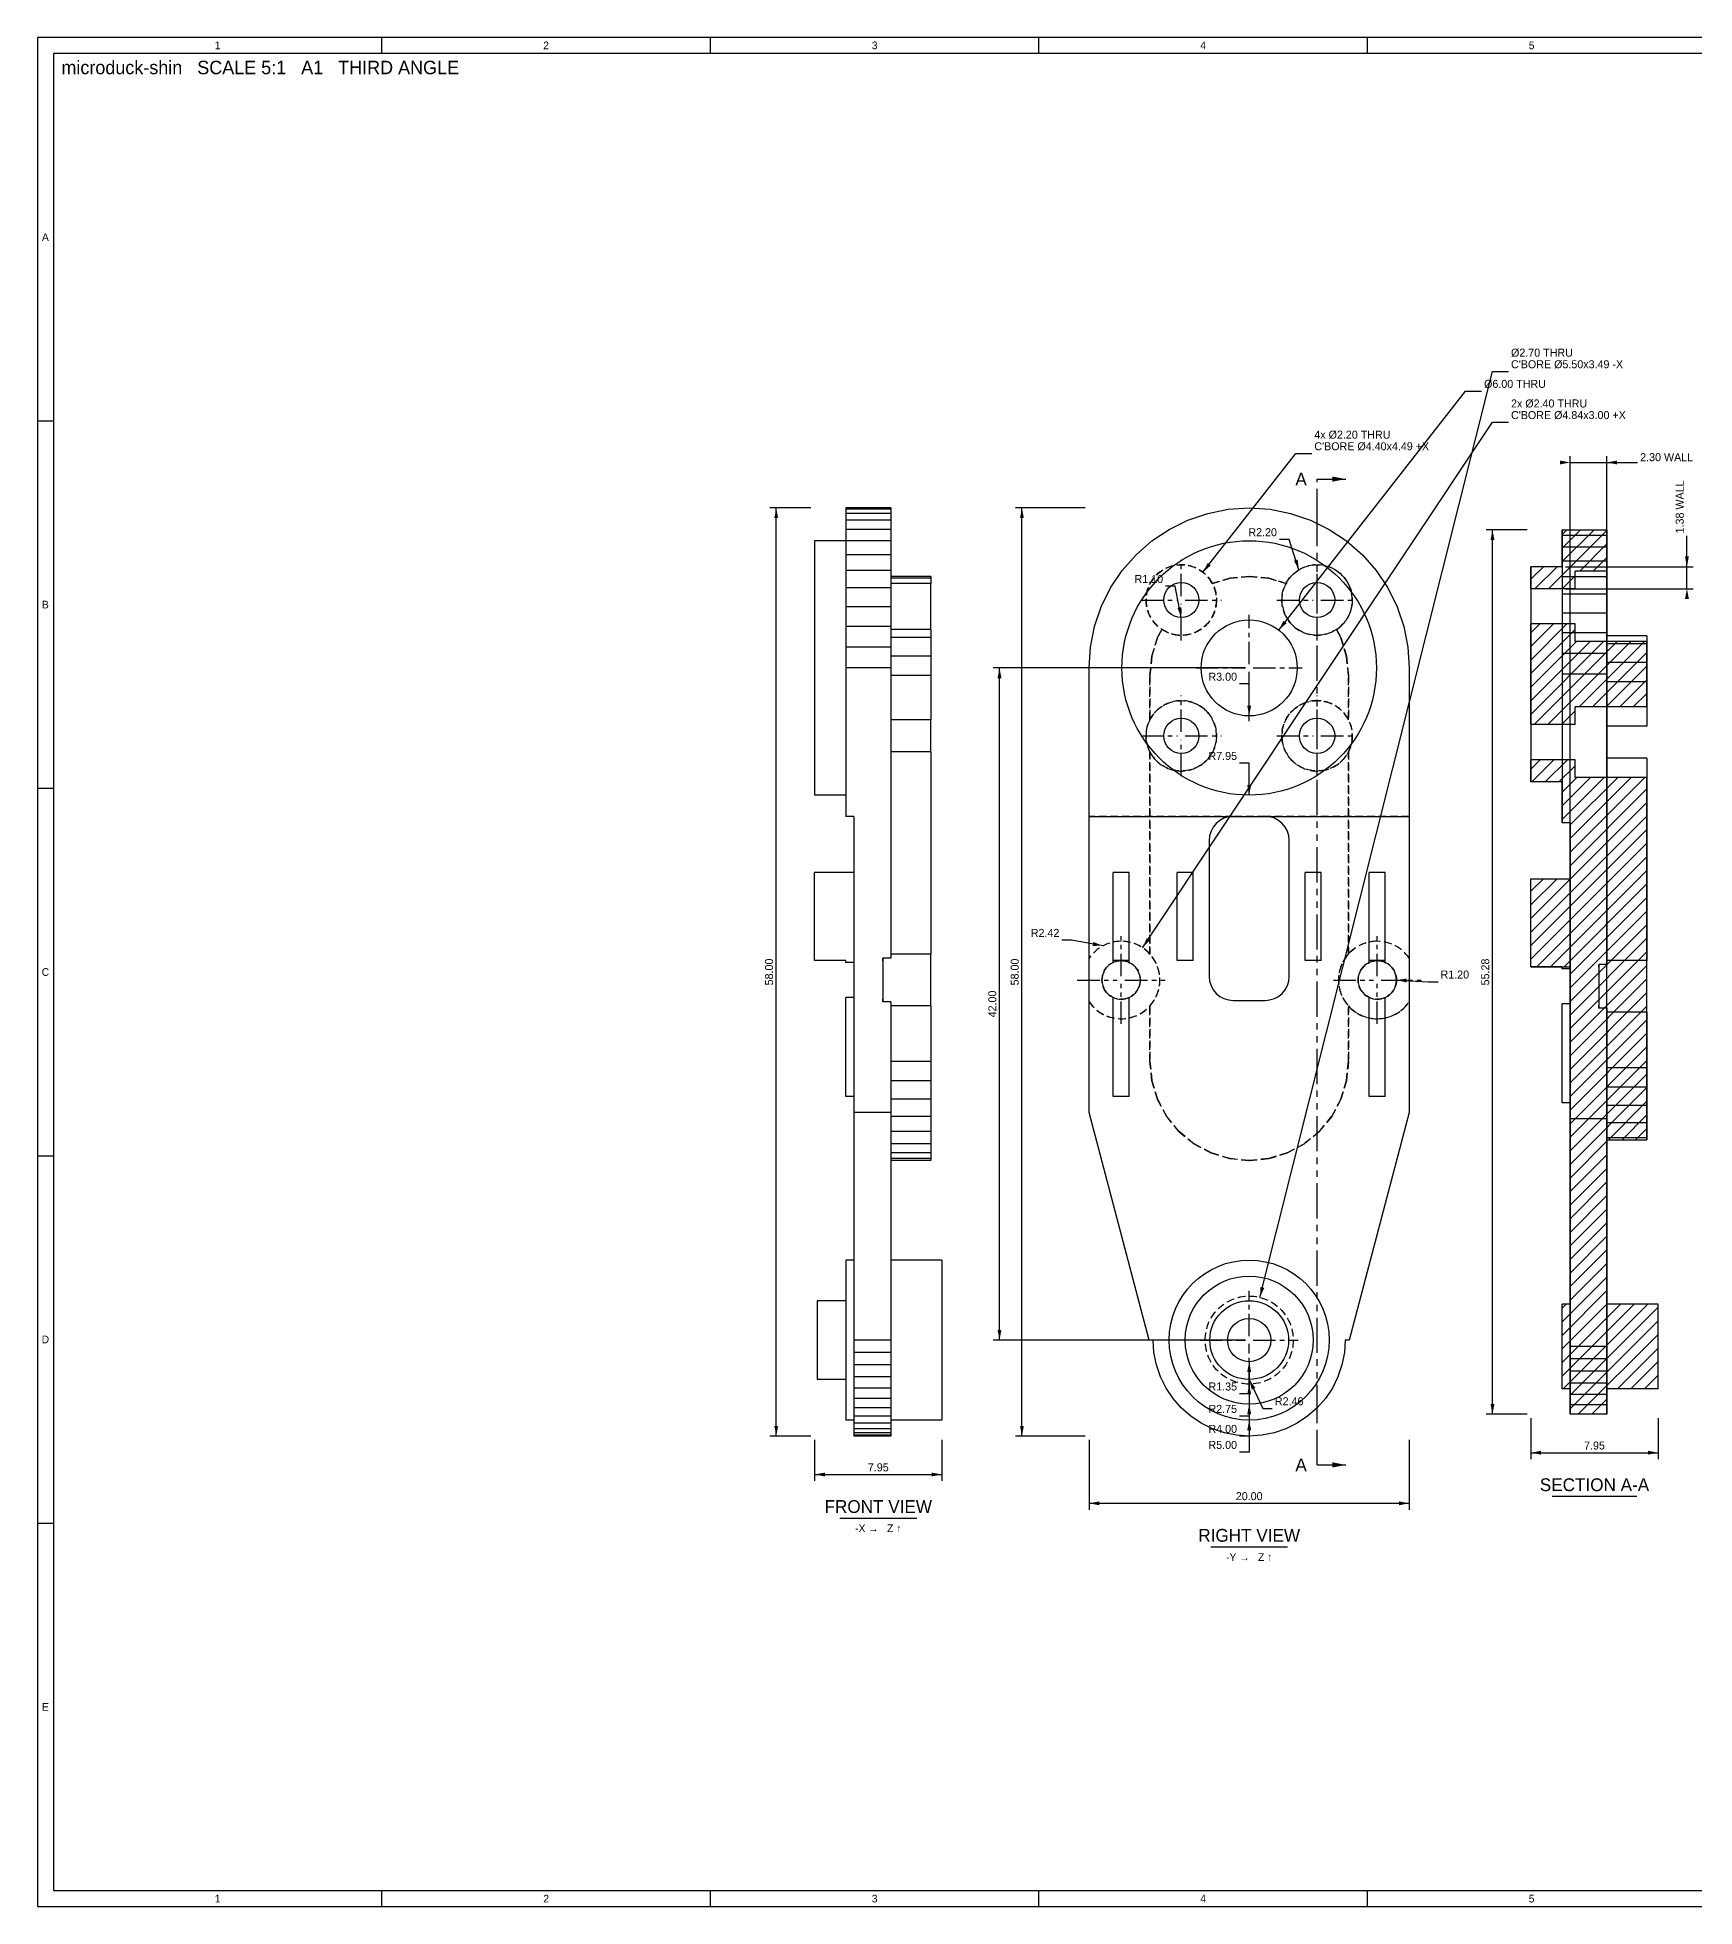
# Model space of a CAD drawing. Header units: millimetres. Extents: x 5 to 849, y 5 to 589.
# Drawn here: x 5 to 523, y 5 to 589 of the extents above; entities that cross this region are included whole.
import ezdxf
from ezdxf.enums import TextEntityAlignment as Align

# ---------------------------------------------------------------- set-up
doc = ezdxf.new("R2010")
doc.units = ezdxf.units.MM
for name, pattern in [('CENTER', [11.2, 7, -1.4, 1.4, -1.4]), ('HIDDEN', [3.6, 2.4, -1.2]), ('PHANTOM', [21, 11, -2, 2, -2, 2, -2])]:
    doc.linetypes.add(name, pattern=pattern)
for name, color, linetype in [('CENTER', 4, 'CENTER'), ('CUT', 1, 'PHANTOM'), ('CUTTHIN', 1, 'PHANTOM'), ('DIM', 3, 'CONTINUOUS'), ('FRAME', 7, 'CONTINUOUS'), ('HATCH', 5, 'CONTINUOUS'), ('HIDDEN', 8, 'HIDDEN'), ('SECTION', 7, 'CONTINUOUS'), ('TEXT', 3, 'CONTINUOUS'), ('TITLE', 7, 'CONTINUOUS'), ('VISIBLE', 7, 'CONTINUOUS')]:
    doc.layers.add(name, color=color, linetype=linetype)

msp = doc.modelspace()

# ---------------------------------------------------------------- linework, layer by layer
at = {"layer": 'CENTER'}
for p, q in [((362.356325, 414.415), (362.356325, 425.815)), ((404.786325, 414.415), (404.786325, 425.815)), ((349.756325, 413.215), (361.156325, 413.215)), ((362.356325, 400.615), (362.356325, 412.015)), ((363.556325, 413.215), (374.956325, 413.215)), ((392.186325, 413.215), (403.586325, 413.215)), ((404.786325, 400.615), (404.786325, 412.015)), ((405.986325, 413.215), (417.386325, 413.215)), ((383.571325, 393.2), (383.571325, 408.6)), ((366.971325, 392), (382.371325, 392)), ((384.771325, 392), (400.171325, 392)), ((383.571325, 375.4), (383.571325, 390.8)), ((362.356325, 371.985), (362.356325, 383.385)), ((404.786325, 371.985), (404.786325, 383.385)), ((349.756325, 370.785), (361.156325, 370.785)), ((362.356325, 358.185), (362.356325, 369.585)), ((363.556325, 370.785), (374.956325, 370.785)), ((392.186325, 370.785), (403.586325, 370.785)), ((404.786325, 358.185), (404.786325, 369.585)), ((405.986325, 370.785), (417.386325, 370.785)), ((343.571325, 295.7), (343.571325, 308.2)), ((423.571325, 295.7), (423.571325, 308.2)), ((329.871325, 294.5), (342.371325, 294.5)), ((343.571325, 280.8), (343.571325, 293.3)), ((344.771325, 294.5), (357.271325, 294.5)), ((409.871325, 294.5), (422.371325, 294.5)), ((423.571325, 280.8), (423.571325, 293.3)), ((424.771325, 294.5), (437.271325, 294.5)), ((383.571325, 183.2), (383.571325, 197.35)), ((368.221325, 182), (382.371325, 182)), ((384.771325, 182), (398.921325, 182)), ((383.571325, 166.65), (383.571325, 180.8))]:
    msp.add_line(p, q, dxfattribs=at)
at = {"layer": 'CUT'}
for p, q in [((404.786325, 437), (404.786325, 451)), ((404.786325, 451), (413.786325, 451)), ((404.786325, 143), (404.786325, 157)), ((404.786325, 143), (413.786325, 143))]:
    msp.add_line(p, q, dxfattribs=at)
for points in [[(413.786325, 451), (409.586325, 451.798), (409.586325, 450.202)], [(413.786325, 143), (409.586325, 143.798), (409.586325, 142.202)]]:
    msp.add_solid(points, dxfattribs=at)
at = {"layer": 'CUTTHIN'}
msp.add_line((404.786325, 157), (404.786325, 437), dxfattribs=at)
at = {"layer": 'DIM'}
for p, q in [((386.920445, 195.335887), (459.571325, 484.625)), ((459.571325, 484.625), (464.571325, 484.625)), ((392.806247, 403.820161), (451.152532, 478.5)), ((451.152532, 478.5), (456.152532, 478.5)), ((350.276526, 304.572253), (459.571325, 468.75)), ((459.571325, 468.75), (464.571325, 468.75)), ((369.128601, 421.883118), (398.127487, 459)), ((398.127487, 459), (403.127487, 459)), ((483.821325, 162.313673), (483.821325, 458.18949)), ((483.821325, 456.18949), (495.321325, 456.18949)), ((495.321325, 162.313673), (495.321325, 458.18949)), ((495.321325, 456.18949), (504.921325, 456.18949)), ((246.621325, 442), (233.821325, 442)), ((235.821325, 152), (235.821325, 442)), ((332.371325, 442), (310.571325, 442)), ((312.571325, 152), (312.571325, 442)), ((470.371325, 435.18949), (457.571325, 435.18949)), ((459.571325, 158.81051), (459.571325, 435.18949)), ((520.321325, 423.636933), (520.321325, 433.236933)), ((396.039259, 432.157013), (393.039259, 432.157013)), ((399.120337, 422.643498), (396.039259, 432.157013)), ((482.377578, 423.636933), (522.321325, 423.636933)), ((520.321325, 416.736665), (520.321325, 423.636933)), ((360.474382, 417.536318), (357.474382, 417.536318)), ((362.356325, 407.715), (360.474382, 417.536318)), ((482.377578, 416.736665), (522.321325, 416.736665)), ((382.371325, 392), (303.571325, 392)), ((305.571325, 182), (305.571325, 392)), ((383.571325, 387), (380.571325, 387)), ((383.571325, 377), (383.571325, 387)), ((383.571325, 362.25), (380.571325, 362.25)), ((383.571325, 352.25), (383.571325, 362.25)), ((328.072771, 306.963834), (325.072771, 306.963834)), ((337.915404, 305.196754), (328.072771, 306.963834)), ((429.571325, 294.5), (439.556589, 293.957323)), ((439.556589, 293.957323), (442.556589, 293.957323)), ((382.371325, 182), (303.571325, 182)), ((383.571325, 175.25), (383.571325, 165.25)), ((383.571325, 169.7), (387.797508, 160.636922)), ((383.571325, 165.25), (380.571325, 165.25)), ((383.571325, 168.25), (383.571325, 158.25)), ((383.571325, 158.25), (380.571325, 158.25)), ((383.571325, 162), (383.571325, 152)), ((387.797508, 160.636922), (390.797508, 160.636922)), ((470.371325, 158.81051), (457.571325, 158.81051)), ((246.621325, 152), (233.821325, 152)), ((332.371325, 152), (310.571325, 152)), ((383.571325, 152), (380.571325, 152)), ((383.571325, 157), (383.571325, 147)), ((471.571325, 157.61051), (471.571325, 144.81051)), ((511.321325, 157.61051), (511.321325, 144.81051)), ((247.821325, 150.8), (247.821325, 138)), ((287.571325, 150.8), (287.571325, 138)), ((333.571325, 150.8), (333.571325, 129)), ((383.571325, 147), (380.571325, 147)), ((433.571325, 150.8), (433.571325, 129)), ((471.571325, 146.81051), (511.321325, 146.81051)), ((247.821325, 140), (287.571325, 140)), ((333.571325, 131), (433.571325, 131))]:
    msp.add_line(p, q, dxfattribs=at)
for points in [[(483.821325, 456.18949), (480.621325, 456.79749), (480.621325, 455.58149)], [(495.321325, 456.18949), (498.521325, 455.58149), (498.521325, 456.79749)], [(235.821325, 442), (235.213325, 438.8), (236.429325, 438.8)], [(312.571325, 442), (311.963325, 438.8), (313.179325, 438.8)], [(459.571325, 435.18949), (458.963325, 431.98949), (460.179325, 431.98949)], [(520.321325, 423.636933), (520.929325, 426.836933), (519.713325, 426.836933)], [(369.128601, 421.883118), (371.577828, 424.030431), (370.619607, 424.779075)], [(399.120337, 422.643498), (398.712814, 425.875152), (397.55597, 425.500493)], [(520.321325, 416.736665), (519.713325, 413.536665), (520.929325, 413.536665)], [(362.356325, 407.715), (362.351239, 410.972244), (361.156967, 410.7434)], [(392.806247, 403.820161), (395.255474, 405.967474), (394.297253, 406.716118)], [(305.571325, 392), (304.963325, 388.8), (306.179325, 388.8)], [(383.571325, 377), (384.179325, 380.2), (382.963325, 380.2)], [(383.571325, 352.25), (384.179325, 355.45), (382.963325, 355.45)], [(337.915404, 305.196754), (334.8732, 306.360652), (334.658323, 305.163788)], [(350.276526, 304.572253), (352.555912, 306.899067), (351.543693, 307.572912)], [(429.571325, 294.5), (432.733615, 293.719239), (432.799604, 294.933447)], [(386.920445, 195.335887), (388.289565, 198.29142), (387.110188, 198.587604)], [(305.571325, 182), (306.179325, 185.2), (304.963325, 185.2)], [(383.571325, 175.25), (382.963325, 172.05), (384.179325, 172.05)], [(383.571325, 169.7), (384.372668, 166.542863), (385.474739, 167.056767)], [(383.571325, 168.25), (382.963325, 165.05), (384.179325, 165.05)], [(383.571325, 162), (382.963325, 158.8), (384.179325, 158.8)], [(459.571325, 158.81051), (460.179325, 162.01051), (458.963325, 162.01051)], [(235.821325, 152), (236.429325, 155.2), (235.213325, 155.2)], [(312.571325, 152), (313.179325, 155.2), (311.963325, 155.2)], [(383.571325, 157), (382.963325, 153.8), (384.179325, 153.8)], [(471.571325, 146.81051), (474.771325, 146.20251), (474.771325, 147.41851)], [(511.321325, 146.81051), (508.121325, 147.41851), (508.121325, 146.20251)], [(247.821325, 140), (251.021325, 139.392), (251.021325, 140.608)], [(287.571325, 140), (284.371325, 140.608), (284.371325, 139.392)], [(333.571325, 131), (336.771325, 130.392), (336.771325, 131.608)], [(433.571325, 131), (430.371325, 131.608), (430.371325, 130.392)]]:
    msp.add_solid(points, dxfattribs=at)
at = {"layer": 'FRAME'}
for p, q in [((831, 584), (10, 584)), ((10, 584), (10, 10)), ((10, 10), (831, 10))]:
    msp.add_line(p, q, dxfattribs=at)
at = {"layer": 'HATCH'}
for p, q in [((477.093396, 416.736665), (495.321325, 434.964594)), ((481.321325, 425.207234), (491.303581, 435.18949)), ((481.321325, 429.449875), (487.06094, 435.18949)), ((481.321325, 433.692516), (482.818299, 435.18949)), ((486.836037, 422.236665), (495.321325, 430.721953)), ((491.078677, 422.236665), (495.321325, 426.479312)), ((471.571325, 419.699875), (475.508383, 423.636933)), ((472.850755, 416.736665), (479.751024, 423.636933)), ((481.336037, 416.736665), (485.371325, 420.771953)), ((495.321318, 422.236665), (495.321325, 422.236672)), ((471.571325, 394.46836), (482.83963, 405.736665)), ((471.571325, 398.711001), (478.596989, 405.736665)), ((471.571325, 402.953641), (474.354348, 405.736665)), ((471.571325, 390.225719), (485.371325, 404.025719)), ((471.571325, 377.497797), (494.310192, 400.236665)), ((471.571325, 381.740438), (490.067552, 400.236665)), ((471.571325, 385.983079), (485.824911, 400.236665)), ((472.622833, 374.306665), (498.552833, 400.236665)), ((476.865474, 374.306665), (502.795474, 400.236665)), ((486.608114, 379.806665), (507.038114, 400.236665)), ((490.850755, 379.806665), (507.821325, 396.777234)), ((495.093396, 379.806665), (507.821325, 392.534594)), ((499.336037, 379.806665), (507.821325, 388.291953)), ((503.578677, 379.806665), (507.821325, 384.049312)), ((507.821318, 379.806665), (507.821325, 379.806672)), ((481.108114, 374.306665), (485.371325, 378.569875)), ((485.350755, 374.306665), (485.371325, 374.327234)), ((471.571325, 360.391034), (474.486955, 363.306665)), ((471.829328, 356.406396), (478.729596, 363.306665)), ((476.071968, 356.406396), (482.972237, 363.306665)), ((480.314609, 356.406396), (485.371325, 361.463112)), ((481.321325, 344.68519), (494.442799, 357.806665)), ((481.321325, 348.927831), (490.200159, 357.806665)), ((481.321325, 353.170472), (485.957518, 357.806665)), ((483.821325, 334.457268), (507.170721, 357.806665)), ((483.821325, 338.699909), (502.928081, 357.806665)), ((483.821325, 342.942549), (498.68544, 357.806665)), ((483.821325, 330.214627), (507.821325, 354.214627)), ((471.571325, 313.721987), (507.821325, 349.971987)), ((471.571325, 309.479346), (507.821325, 345.729346)), ((471.571325, 305.236705), (507.821325, 341.486705)), ((471.571325, 300.994065), (507.821325, 337.244065)), ((473.456566, 298.636665), (507.821325, 333.001424)), ((477.699206, 298.636665), (507.821325, 328.758783)), ((471.571325, 317.964627), (479.743362, 326.136665)), ((471.571325, 322.207268), (475.500721, 326.136665)), ((481.941847, 298.636665), (507.821325, 324.516143)), ((483.821325, 296.273502), (507.821325, 320.273502)), ((483.821325, 292.030861), (507.821325, 316.030861)), ((483.821325, 287.788221), (507.821325, 311.788221)), ((483.821325, 283.54558), (507.821325, 307.54558)), ((483.821325, 279.302939), (507.821325, 303.302939)), ((483.821325, 275.060298), (507.821325, 299.060298)), ((483.821325, 270.817658), (507.821325, 294.817658)), ((483.821325, 266.575017), (507.821325, 290.575017)), ((483.821325, 262.332376), (507.821325, 286.332376)), ((483.821325, 258.089736), (507.821325, 282.089736)), ((483.821325, 253.847095), (507.821325, 277.847095)), ((483.821325, 249.604454), (507.821325, 273.604454)), ((483.821325, 245.361814), (507.821325, 269.361814)), ((483.821325, 241.119173), (507.821325, 265.119173)), ((483.821325, 236.876532), (507.821325, 260.876532)), ((495.798291, 244.610858), (507.821325, 256.633892)), ((500.040932, 244.610858), (507.821325, 252.391251)), ((504.283573, 244.610858), (507.821325, 248.14861)), ((483.821325, 232.633892), (495.321325, 244.133892)), ((483.821325, 228.391251), (495.321325, 239.891251)), ((483.821325, 224.14861), (495.321325, 235.64861)), ((483.821325, 219.90597), (495.321325, 231.40597)), ((483.821325, 215.663329), (495.321325, 227.163329)), ((483.821325, 211.420688), (495.321325, 222.920688)), ((483.821325, 207.178047), (495.321325, 218.678047)), ((483.821325, 202.935407), (495.321325, 214.435407)), ((483.821325, 198.692766), (495.321325, 210.192766)), ((483.821325, 194.450125), (495.321325, 205.950125)), ((481.321325, 187.707485), (495.321325, 201.707485)), ((481.321325, 183.464844), (495.321325, 197.464844)), ((481.321325, 170.736922), (503.831943, 193.24754)), ((481.321325, 174.979563), (499.589302, 193.24754)), ((481.321325, 179.222203), (495.346661, 193.24754)), ((481.321325, 191.950125), (482.618739, 193.24754)), ((481.622833, 166.795789), (508.074583, 193.24754)), ((483.821325, 164.751641), (511.321325, 192.251641)), ((483.821325, 160.509), (511.321325, 188.009)), ((486.365475, 158.81051), (511.321325, 183.766359)), ((498.593396, 166.795789), (511.321325, 179.523719)), ((502.836037, 166.795789), (511.321325, 175.281078)), ((507.078677, 166.795789), (511.321325, 171.038437)), ((490.608116, 158.81051), (495.321325, 163.523719)), ((511.321318, 166.795789), (511.321325, 166.795796)), ((494.850757, 158.81051), (495.321325, 159.281078))]:
    msp.add_line(p, q, dxfattribs=at)
at = {"layer": 'HIDDEN'}
for p, q in [((383.521325, 420.615), (377.483279, 420.020304)), ((377.483279, 420.020304), (383.521325, 420.615)), ((383.621325, 420.615), (383.521325, 420.615)), ((383.521325, 420.615), (383.621325, 420.615)), ((389.65937, 420.020304), (383.621325, 420.615)), ((383.621325, 420.615), (389.65937, 420.020304)), ((377.483279, 420.020304), (372.069372, 418.378014)), ((372.069372, 418.378014), (377.483279, 420.020304)), ((395.073278, 418.378014), (389.65937, 420.020304)), ((389.65937, 420.020304), (395.073278, 418.378014)), ((356.282256, 404.044084), (354.927253, 401.509052)), ((354.927253, 401.509052), (356.282256, 404.044084)), ((412.215396, 401.509052), (410.860394, 404.044084)), ((410.860394, 404.044084), (412.215396, 401.509052)), ((354.927253, 401.509052), (353.166021, 395.703045)), ((353.166021, 395.703045), (354.927253, 401.509052)), ((413.976629, 395.703045), (412.215396, 401.509052)), ((412.215396, 401.509052), (413.976629, 395.703045)), ((333.571325, 301.312489), (333.571325, 392)), ((353.166021, 395.703045), (352.571325, 389.665)), ((352.571325, 389.665), (353.166021, 395.703045)), ((414.571325, 389.665), (413.976629, 395.703045)), ((413.976629, 395.703045), (414.571325, 389.665)), ((433.571325, 392), (433.571325, 301.312489)), ((352.571325, 389.665), (352.571325, 375.810313)), ((352.571325, 375.810313), (352.571325, 389.665)), ((414.571325, 375.810313), (414.571325, 389.665)), ((414.571325, 389.665), (414.571325, 375.810313)), ((352.571325, 365.759687), (352.571325, 302.587645)), ((352.571325, 302.587645), (352.571325, 365.759687)), ((414.571325, 302.587645), (414.571325, 365.759687)), ((414.571325, 365.759687), (414.571325, 302.587645)), ((378.571325, 345.615), (333.571325, 345.615)), ((388.571325, 345.615), (378.571325, 345.615)), ((433.571325, 345.615), (388.571325, 345.615)), ((341.071325, 299.954356), (341.071325, 328.115)), ((346.071325, 299.954356), (346.071325, 328.115)), ((421.071325, 299.954356), (421.071325, 328.115)), ((426.071325, 299.954356), (426.071325, 328.115)), ((333.571325, 287.687511), (333.571325, 301.312489)), ((433.571325, 301.312489), (433.571325, 287.687511)), ((333.571325, 253.115), (333.571325, 287.687511)), ((352.571325, 269.065), (352.571325, 286.412355)), ((352.571325, 286.412355), (352.571325, 269.065)), ((414.571325, 286.412355), (414.571325, 269.065)), ((414.571325, 269.065), (414.571325, 286.412355)), ((433.571325, 287.687511), (433.571325, 253.115)), ((353.166021, 263.026955), (352.571325, 269.065)), ((352.571325, 269.065), (353.166021, 263.026955)), ((414.571325, 269.065), (413.976629, 263.026955)), ((413.976629, 263.026955), (414.571325, 269.065)), ((354.927253, 257.220948), (353.166021, 263.026955)), ((353.166021, 263.026955), (354.927253, 257.220948)), ((413.976629, 263.026955), (412.215396, 257.220948)), ((412.215396, 257.220948), (413.976629, 263.026955)), ((357.78734, 251.870101), (354.927253, 257.220948)), ((354.927253, 257.220948), (357.78734, 251.870101)), ((412.215396, 257.220948), (409.355309, 251.870101)), ((409.355309, 251.870101), (412.215396, 257.220948)), ((361.63637, 247.180045), (357.78734, 251.870101)), ((357.78734, 251.870101), (361.63637, 247.180045)), ((409.355309, 251.870101), (405.50628, 247.180045)), ((405.50628, 247.180045), (409.355309, 251.870101)), ((366.326426, 243.331015), (361.63637, 247.180045)), ((361.63637, 247.180045), (366.326426, 243.331015)), ((405.50628, 247.180045), (400.816224, 243.331015)), ((400.816224, 243.331015), (405.50628, 247.180045)), ((371.677273, 240.470928), (366.326426, 243.331015)), ((366.326426, 243.331015), (371.677273, 240.470928)), ((377.483279, 238.709696), (371.677273, 240.470928)), ((371.677273, 240.470928), (377.483279, 238.709696)), ((395.465377, 240.470928), (389.65937, 238.709696)), ((389.65937, 238.709696), (395.465377, 240.470928)), ((400.816224, 243.331015), (395.465377, 240.470928)), ((395.465377, 240.470928), (400.816224, 243.331015)), ((383.521325, 238.115), (377.483279, 238.709696)), ((377.483279, 238.709696), (383.521325, 238.115)), ((383.621325, 238.115), (383.521325, 238.115)), ((383.521325, 238.115), (383.621325, 238.115)), ((389.65937, 238.709696), (383.621325, 238.115)), ((383.621325, 238.115), (389.65937, 238.709696))]:
    msp.add_line(p, q, dxfattribs=at)
for centre, radius in [((362.356325, 413.215), 11), ((404.786325, 413.215), 11), ((362.356325, 370.785), 11), ((404.786325, 370.785), 11), ((343.571325, 294.5), 6), ((423.571325, 294.5), 6), ((383.571325, 182), 13.75), ((383.571325, 182), 13.75)]:
    msp.add_circle(centre, radius, dxfattribs=at)
for centre, radius, start, end in [((362.356325, 413.215), 11, 27.993077, 236.482748), ((404.786325, 413.215), 11, 303.517252, 152.006923), ((362.356325, 413.215), 11, 236.482748, 27.993077), ((404.786325, 413.215), 11, 152.006923, 303.517252), ((362.356325, 370.785), 11, 90, 152.816184), ((362.356325, 370.785), 11, 207.183816, 90), ((404.786325, 370.785), 11, 90, 332.816184), ((404.786325, 370.785), 11, 27.183816, 90), ((362.356329, 370.784997), 11.000004, 152.816181, 207.183793), ((404.786328, 370.784998), 10.999998, 332.816186, 27.18383), ((343.571325, 294.5), 12.1, 90, 145.735397), ((343.571325, 294.5), 12.1, 90, 145.735397), ((343.571325, 294.5), 12.1, 214.264603, 90), ((343.571322, 294.499999), 12.100002, 41.943721, 89.999984), ((423.571325, 294.5), 12.1, 90, 325.735397), ((423.571325, 294.5), 12.1, 90, 138.056273), ((423.571325, 294.5), 12.1, 34.264603, 90), ((423.571325, 294.5), 12.1, 34.264603, 90), ((343.571325, 294.5), 12.1, 318.056273, 41.943727), ((423.571325, 294.5), 12.1, 138.056273, 221.943727), ((343.571325, 294.5), 12.1, 214.264603, 318.056273), ((423.571325, 294.5), 12.1, 221.943727, 325.735397)]:
    msp.add_arc(centre, radius, start, end, dxfattribs=at)
at = {"layer": 'SECTION'}
for p, q in [((481.321325, 423.636933), (481.321325, 435.18949)), ((481.321325, 435.18949), (495.321325, 435.18949)), ((495.321325, 422.236665), (495.321325, 435.18949)), ((471.571325, 416.736665), (471.571325, 423.636933)), ((481.321325, 423.636933), (471.571325, 423.636933)), ((495.321325, 422.236665), (485.371325, 422.236665)), ((485.371325, 416.736665), (485.371325, 422.236665)), ((485.371325, 416.736665), (471.571325, 416.736665)), ((471.571325, 374.306665), (471.571325, 405.736665)), ((485.371325, 405.736665), (471.571325, 405.736665)), ((485.371325, 400.236665), (485.371325, 405.736665)), ((507.821325, 400.236665), (485.371325, 400.236665)), ((507.821325, 379.806665), (507.821325, 400.236665)), ((507.821325, 379.806665), (485.371325, 379.806665)), ((485.371325, 374.306665), (485.371325, 379.806665)), ((485.371325, 374.306665), (471.571325, 374.306665)), ((471.571325, 356.406396), (471.571325, 363.306665)), ((485.371325, 363.306665), (471.571325, 363.306665)), ((485.371325, 357.806665), (485.371325, 363.306665)), ((481.321325, 356.406396), (471.571325, 356.406396)), ((481.321325, 343.636665), (481.321325, 356.406396)), ((507.821325, 357.806665), (485.371325, 357.806665)), ((507.821325, 244.610858), (507.821325, 357.806665)), ((483.821325, 343.636665), (481.321325, 343.636665)), ((483.821325, 326.136665), (483.821325, 343.636665)), ((471.571325, 298.636665), (471.571325, 326.136665)), ((471.571325, 326.136665), (483.821325, 326.136665)), ((471.571325, 298.636665), (483.821325, 298.636665)), ((483.821325, 193.24754), (483.821325, 298.636665)), ((495.321325, 244.610858), (507.821325, 244.610858)), ((495.321325, 193.24754), (495.321325, 244.610858)), ((481.321325, 166.795789), (481.321325, 193.24754)), ((483.821325, 193.24754), (481.321325, 193.24754)), ((511.321325, 193.24754), (495.321325, 193.24754)), ((511.321325, 166.795789), (511.321325, 193.24754)), ((483.821325, 166.795789), (481.321325, 166.795789)), ((483.821325, 158.81051), (483.821325, 166.795789)), ((511.321325, 166.795789), (495.321325, 166.795789)), ((495.321325, 158.81051), (495.321325, 166.795789)), ((495.321325, 158.81051), (483.821325, 158.81051))]:
    msp.add_line(p, q, dxfattribs=at)
at = {"layer": 'TEXT'}
for p, q in [((478.246325, 133.21051), (504.646325, 133.21051)), ((255.696325, 126.4), (279.696325, 126.4)), ((371.571325, 117.4), (395.571325, 117.4))]:
    msp.add_line(p, q, dxfattribs=at)
at = {"layer": 'TITLE'}
for p, q in [((836, 589), (5, 589)), ((5, 589), (5, 5)), ((112.625, 584), (112.625, 589)), ((215.25, 584), (215.25, 589)), ((317.875, 584), (317.875, 589)), ((420.5, 584), (420.5, 589)), ((5, 469.2), (10, 469.2)), ((5, 354.4), (10, 354.4)), ((5, 239.6), (10, 239.6)), ((5, 124.8), (10, 124.8)), ((112.625, 5), (112.625, 10)), ((215.25, 5), (215.25, 10)), ((317.875, 5), (317.875, 10)), ((420.5, 5), (420.5, 10)), ((5, 5), (836, 5))]:
    msp.add_line(p, q, dxfattribs=at)
at = {"layer": 'VISIBLE'}
for p, q in [((257.571325, 442), (257.571325, 441.572243)), ((271.571325, 442), (257.571325, 442)), ((257.571325, 441.572243), (257.571325, 440.296291)), ((271.571325, 441.572243), (257.571325, 441.572243)), ((257.571325, 440.296291), (257.571325, 438.193977)), ((271.571325, 440.296291), (257.571325, 440.296291)), ((257.571325, 438.193977), (257.571325, 435.30127)), ((271.571325, 438.193977), (257.571325, 438.193977)), ((271.571325, 442), (271.571325, 441.572243)), ((271.571325, 441.572243), (271.571325, 440.296291)), ((271.571325, 440.296291), (271.571325, 438.193977)), ((271.571325, 438.193977), (271.571325, 435.30127)), ((358.571325, 435.30127), (364.437153, 438.193977)), ((364.437153, 438.193977), (370.630373, 440.296291)), ((370.630373, 440.296291), (377.045015, 441.572243)), ((377.045015, 441.572243), (383.571325, 442)), ((383.571325, 442), (390.097635, 441.572243)), ((390.097635, 441.572243), (396.512277, 440.296291)), ((396.512277, 440.296291), (402.705497, 438.193977)), ((402.705497, 438.193977), (408.571325, 435.30127)), ((257.571325, 435.30127), (257.571325, 431.667667)), ((271.571325, 435.30127), (257.571325, 435.30127)), ((271.571325, 435.30127), (271.571325, 431.667667)), ((353.133254, 431.667667), (358.571325, 435.30127)), ((408.571325, 435.30127), (414.009396, 431.667667)), ((481.321325, 435.18949), (481.321325, 433.322935)), ((481.321325, 433.322935), (481.321325, 429.689332)), ((495.321325, 433.322935), (481.321325, 433.322935)), ((495.321325, 435.18949), (495.321325, 433.322935)), ((495.321325, 433.322935), (495.321325, 429.689332)), ((257.571325, 431.75), (247.821325, 431.75)), ((247.821325, 431.75), (247.821325, 352.25)), ((257.571325, 431.667667), (257.571325, 427.355339)), ((271.571325, 431.667667), (257.571325, 431.667667)), ((257.571325, 427.355339), (257.571325, 422.438071)), ((271.571325, 427.355339), (257.571325, 427.355339)), ((271.571325, 431.667667), (271.571325, 427.355339)), ((271.571325, 427.355339), (271.571325, 422.438071)), ((343.903658, 422.438071), (348.215986, 427.355339)), ((348.215986, 427.355339), (353.133254, 431.667667)), ((414.009396, 431.667667), (418.926664, 427.355339)), ((418.926664, 427.355339), (423.238992, 422.438071)), ((481.321325, 429.689332), (481.321325, 425.377004)), ((495.321325, 429.689332), (481.321325, 429.689332)), ((495.321325, 429.689332), (495.321325, 425.377004)), ((257.571325, 422.438071), (257.571325, 417)), ((271.571325, 422.438071), (257.571325, 422.438071)), ((271.571325, 422.438071), (271.571325, 417)), ((284.071325, 420.615), (271.571325, 420.615)), ((284.071325, 420.615), (284.071325, 420.020304)), ((340.270055, 417), (343.903658, 422.438071)), ((423.238992, 422.438071), (426.872595, 417)), ((471.571325, 423.636933), (471.571325, 356.406396)), ((481.321325, 425.377004), (481.321325, 420.459736)), ((495.321325, 425.377004), (481.321325, 425.377004)), ((495.321325, 425.377004), (495.321325, 420.459736)), ((257.571325, 417), (257.571325, 411.134172)), ((271.571325, 417), (257.571325, 417)), ((284.071325, 420.020304), (271.571325, 420.020304)), ((284.071325, 418.378014), (271.571325, 418.378014)), ((271.571325, 417), (271.571325, 411.134172)), ((284.071325, 420.020304), (284.071325, 418.378014)), ((284.071325, 404.044084), (284.071325, 418.378014)), ((337.377348, 411.134172), (340.270055, 417)), ((426.872595, 417), (429.765302, 411.134172)), ((481.321325, 420.459736), (481.321325, 415.021665)), ((495.321325, 420.459736), (481.321325, 420.459736)), ((481.321325, 415.021665), (481.321325, 409.155836)), ((495.321325, 415.021665), (481.321325, 415.021665)), ((495.321325, 420.459736), (495.321325, 415.021665)), ((495.321325, 415.021665), (495.321325, 409.155836)), ((257.571325, 411.134172), (257.571325, 404.940952)), ((271.571325, 411.134172), (257.571325, 411.134172)), ((271.571325, 411.134172), (271.571325, 404.940952)), ((335.275034, 404.940952), (337.377348, 411.134172)), ((429.765302, 411.134172), (431.867616, 404.940952)), ((481.321325, 409.155836), (481.321325, 402.962617)), ((495.321325, 409.155836), (481.321325, 409.155836)), ((495.321325, 409.155836), (495.321325, 402.962617)), ((257.571325, 404.940952), (257.571325, 398.52631)), ((271.571325, 404.940952), (257.571325, 404.940952)), ((271.571325, 404.940952), (271.571325, 398.52631)), ((284.071325, 404.044084), (271.571325, 404.044084)), ((284.071325, 404.044084), (284.071325, 401.509052)), ((333.999082, 398.52631), (335.275034, 404.940952)), ((431.867616, 404.940952), (433.143568, 398.52631)), ((481.321325, 402.962617), (481.321325, 396.547974)), ((495.321325, 402.962617), (481.321325, 402.962617)), ((495.321325, 402.962617), (495.321325, 396.547974)), ((257.571325, 398.52631), (257.571325, 392)), ((271.571325, 398.52631), (257.571325, 398.52631)), ((284.071325, 401.509052), (271.571325, 401.509052)), ((271.571325, 398.52631), (271.571325, 392)), ((284.071325, 401.509052), (284.071325, 395.703045)), ((333.571325, 392), (333.999082, 398.52631)), ((433.143568, 398.52631), (433.571325, 392)), ((507.821325, 402.065749), (495.321325, 402.065749)), ((507.821325, 399.530717), (495.321325, 399.530717)), ((507.821325, 402.065749), (507.821325, 399.530717)), ((507.821325, 399.530717), (507.821325, 393.72471)), ((257.571325, 392), (257.571325, 345.615)), ((271.571325, 392), (257.571325, 392)), ((284.071325, 395.703045), (271.571325, 395.703045)), ((271.571325, 392), (271.571325, 301.312489)), ((284.071325, 395.703045), (284.071325, 389.665)), ((333.571325, 345.615), (333.571325, 392)), ((433.571325, 392), (433.571325, 345.615)), ((481.321325, 396.547974), (481.321325, 390.021665)), ((495.321325, 396.547974), (481.321325, 396.547974)), ((495.321325, 396.547974), (495.321325, 390.021665)), ((507.821325, 393.72471), (495.321325, 393.72471)), ((507.821325, 393.72471), (507.821325, 387.686665)), ((284.071325, 389.665), (271.571325, 389.665)), ((284.071325, 389.665), (284.071325, 375.810313)), ((481.321325, 390.021665), (481.321325, 343.636665)), ((495.321325, 390.021665), (481.321325, 390.021665)), ((495.321325, 390.021665), (495.321325, 299.334153)), ((507.821325, 387.686665), (495.321325, 387.686665)), ((507.821325, 387.686665), (507.821325, 373.831978)), ((284.071325, 375.810313), (271.571325, 375.810313)), ((284.071325, 365.759687), (284.071325, 375.810313)), ((507.821325, 373.831978), (495.321325, 373.831978)), ((284.071325, 365.759687), (271.571325, 365.759687)), ((284.071325, 365.759687), (284.071325, 302.587645)), ((507.821325, 363.781351), (495.321325, 363.781351)), ((507.821325, 363.781351), (507.821325, 300.60931)), ((257.571325, 352.25), (247.821325, 352.25)), ((260.071325, 345.615), (257.571325, 345.615)), ((260.071325, 345.615), (260.071325, 253.115)), ((260.071325, 345.615), (260.071325, 345.47089)), ((333.571325, 345.615), (433.571325, 345.615)), ((333.571325, 253.115), (333.571325, 345.615)), ((375.701199, 345.044096), (374.404548, 344.351022)), ((377.108148, 345.47089), (375.701199, 345.044096)), ((378.571325, 345.615), (377.108148, 345.47089)), ((390.034502, 345.47089), (388.571325, 345.615)), ((391.441451, 345.044096), (390.034502, 345.47089)), ((392.738102, 344.351022), (391.441451, 345.044096)), ((433.571325, 345.615), (433.571325, 253.115)), ((371.215435, 339.578177), (371.071325, 338.115)), ((371.642228, 340.985126), (371.215435, 339.578177)), ((372.335303, 342.281777), (371.642228, 340.985126)), ((373.268024, 343.418301), (372.335303, 342.281777)), ((374.404548, 344.351022), (373.268024, 343.418301)), ((393.874626, 343.418301), (392.738102, 344.351022)), ((394.807347, 342.281777), (393.874626, 343.418301)), ((395.500421, 340.985126), (394.807347, 342.281777)), ((395.927215, 339.578177), (395.500421, 340.985126)), ((396.071325, 338.115), (395.927215, 339.578177)), ((483.821325, 343.636665), (483.821325, 251.136665)), ((371.071325, 338.115), (371.071325, 295.615)), ((396.071325, 295.615), (396.071325, 338.115)), ((247.821325, 300.615), (247.821325, 328.115)), ((260.071325, 328.115), (247.821325, 328.115)), ((346.071325, 328.115), (341.071325, 328.115)), ((341.071325, 300.615), (341.071325, 328.115)), ((346.071325, 300.615), (346.071325, 328.115)), ((361.071325, 300.615), (361.071325, 328.115)), ((366.071325, 328.115), (361.071325, 328.115)), ((366.071325, 300.615), (366.071325, 328.115)), ((401.071325, 300.615), (401.071325, 328.115)), ((406.071325, 328.115), (401.071325, 328.115)), ((406.071325, 300.615), (406.071325, 328.115)), ((426.071325, 328.115), (421.071325, 328.115)), ((421.071325, 300.615), (421.071325, 328.115)), ((426.071325, 300.615), (426.071325, 328.115)), ((257.571325, 300.615), (247.821325, 300.615)), ((257.571325, 299.954356), (257.571325, 300.615)), ((260.071325, 299.954356), (257.571325, 299.954356)), ((269.071325, 300.5), (269.071325, 301.312489)), ((269.071325, 301.312489), (269.071325, 287.687511)), ((271.571325, 301.312489), (269.071325, 301.312489)), ((284.071325, 302.587645), (271.571325, 302.587645)), ((284.071325, 286.412355), (284.071325, 302.587645)), ((341.071325, 299.954356), (341.071325, 300.615)), ((346.071325, 300.615), (341.071325, 300.615)), ((346.071325, 299.954356), (346.071325, 300.615)), ((366.071325, 300.615), (361.071325, 300.615)), ((406.071325, 300.615), (401.071325, 300.615)), ((421.071325, 299.954356), (421.071325, 300.615)), ((426.071325, 300.615), (421.071325, 300.615)), ((426.071325, 299.954356), (426.071325, 300.615)), ((481.321325, 298.636665), (471.571325, 298.636665)), ((481.321325, 297.976021), (481.321325, 298.636665)), ((483.821325, 297.976021), (481.321325, 297.976021)), ((495.321325, 299.334153), (492.821325, 299.334153)), ((492.821325, 299.334153), (492.821325, 285.709176)), ((492.821325, 298.521665), (492.821325, 299.334153)), ((507.821325, 300.60931), (495.321325, 300.60931)), ((507.821325, 284.43402), (507.821325, 300.60931)), ((371.071325, 295.615), (371.215435, 294.151823)), ((371.215435, 294.151823), (371.642228, 292.744874)), ((371.642228, 292.744874), (372.335303, 291.448223)), ((394.807347, 291.448223), (395.500421, 292.744874)), ((395.500421, 292.744874), (395.927215, 294.151823)), ((395.927215, 294.151823), (396.071325, 295.615)), ((260.071325, 289.045644), (257.571325, 289.045644)), ((257.571325, 258.115), (257.571325, 289.045644)), ((269.071325, 287.687511), (269.071325, 288.5)), ((271.571325, 287.687511), (269.071325, 287.687511)), ((271.571325, 287.687511), (271.571325, 253.115)), ((284.071325, 286.412355), (271.571325, 286.412355)), ((284.071325, 286.412355), (284.071325, 269.065)), ((341.071325, 258.115), (341.071325, 289.045644)), ((346.071325, 258.115), (346.071325, 289.045644)), ((372.335303, 291.448223), (373.268024, 290.311699)), ((373.268024, 290.311699), (374.404548, 289.378978)), ((374.404548, 289.378978), (375.701199, 288.685904)), ((375.701199, 288.685904), (377.108148, 288.25911)), ((377.108148, 288.25911), (378.571325, 288.115)), ((378.571325, 288.115), (388.571325, 288.115)), ((388.571325, 288.115), (390.034502, 288.25911)), ((390.034502, 288.25911), (391.441451, 288.685904)), ((391.441451, 288.685904), (392.738102, 289.378978)), ((392.738102, 289.378978), (393.874626, 290.311699)), ((393.874626, 290.311699), (394.807347, 291.448223)), ((421.071325, 258.115), (421.071325, 289.045644)), ((426.071325, 258.115), (426.071325, 289.045644)), ((483.821325, 287.067309), (481.321325, 287.067309)), ((481.321325, 256.136665), (481.321325, 287.067309)), ((492.821325, 285.709176), (492.821325, 286.521665)), ((495.321325, 285.709176), (492.821325, 285.709176)), ((495.321325, 285.709176), (495.321325, 251.136665)), ((507.821325, 284.43402), (495.321325, 284.43402)), ((507.821325, 284.43402), (507.821325, 267.086665)), ((284.071325, 269.065), (271.571325, 269.065)), ((284.071325, 269.065), (284.071325, 263.026955)), ((284.071325, 263.026955), (271.571325, 263.026955)), ((284.071325, 263.026955), (284.071325, 257.220948)), ((507.821325, 267.086665), (495.321325, 267.086665)), ((507.821325, 267.086665), (507.821325, 261.048619)), ((260.071325, 258.115), (257.571325, 258.115)), ((284.071325, 257.220948), (271.571325, 257.220948)), ((284.071325, 257.220948), (284.071325, 251.870101)), ((346.071325, 258.115), (341.071325, 258.115)), ((426.071325, 258.115), (421.071325, 258.115)), ((507.821325, 261.048619), (495.321325, 261.048619)), ((507.821325, 261.048619), (507.821325, 255.242612)), ((260.071325, 253.115), (260.071325, 182)), ((271.571325, 253.115), (260.071325, 253.115)), ((271.571325, 253.115), (271.571325, 182)), ((284.071325, 251.870101), (271.571325, 251.870101)), ((284.071325, 251.870101), (284.071325, 247.180045)), ((352.321325, 182), (333.571325, 253.115)), ((433.571325, 253.115), (414.821325, 182)), ((483.821325, 256.136665), (481.321325, 256.136665)), ((495.321325, 251.136665), (483.821325, 251.136665)), ((483.821325, 251.136665), (483.821325, 180.021665)), ((507.821325, 255.242612), (495.321325, 255.242612)), ((495.321325, 251.136665), (495.321325, 180.021665)), ((507.821325, 255.242612), (507.821325, 249.891766)), ((284.071325, 247.180045), (271.571325, 247.180045)), ((284.071325, 247.180045), (284.071325, 243.331015)), ((507.821325, 249.891766), (495.321325, 249.891766)), ((507.821325, 249.891766), (507.821325, 245.20171)), ((284.071325, 243.331015), (271.571325, 243.331015)), ((284.071325, 240.470928), (271.571325, 240.470928)), ((284.071325, 243.331015), (284.071325, 240.470928)), ((284.071325, 240.470928), (284.071325, 238.709696)), ((507.821325, 245.20171), (495.321325, 245.20171)), ((507.821325, 245.20171), (507.821325, 244.610858)), ((284.071325, 238.709696), (271.571325, 238.709696)), ((284.071325, 238.115), (271.571325, 238.115)), ((284.071325, 238.709696), (284.071325, 238.115)), ((260.071325, 207), (257.571325, 207)), ((257.571325, 207), (257.571325, 157)), ((287.571325, 207), (271.571325, 207)), ((287.571325, 207), (287.571325, 157)), ((257.571325, 194.3), (248.621325, 194.3)), ((248.621325, 194.3), (248.621325, 169.7)), ((260.071325, 182), (260.071325, 178.084214)), ((271.571325, 182), (260.071325, 182)), ((271.571325, 182), (271.571325, 178.084214)), ((353.571325, 182), (352.321325, 182)), ((353.827979, 178.084214), (353.571325, 182)), ((413.571325, 182), (413.314671, 178.084214)), ((414.821325, 182), (413.571325, 182)), ((260.071325, 178.084214), (260.071325, 174.235429)), ((271.571325, 178.084214), (260.071325, 178.084214)), ((271.571325, 178.084214), (271.571325, 174.235429)), ((354.59355, 174.235429), (353.827979, 178.084214)), ((413.314671, 178.084214), (412.5491, 174.235429)), ((483.821325, 180.021665), (483.821325, 176.105879)), ((495.321325, 180.021665), (483.821325, 180.021665)), ((483.821325, 176.105879), (483.821325, 172.257093)), ((495.321325, 176.105879), (483.821325, 176.105879)), ((495.321325, 180.021665), (495.321325, 176.105879)), ((495.321325, 176.105879), (495.321325, 172.257093)), ((257.571325, 169.7), (248.621325, 169.7)), ((260.071325, 174.235429), (260.071325, 170.519497)), ((271.571325, 174.235429), (260.071325, 174.235429)), ((260.071325, 170.519497), (260.071325, 167)), ((271.571325, 170.519497), (260.071325, 170.519497)), ((271.571325, 174.235429), (271.571325, 170.519497)), ((271.571325, 170.519497), (271.571325, 167)), ((355.854939, 170.519497), (354.59355, 174.235429)), ((357.590563, 167), (355.854939, 170.519497)), ((411.287711, 170.519497), (409.552087, 167)), ((412.5491, 174.235429), (411.287711, 170.519497)), ((483.821325, 172.257093), (483.821325, 168.541162)), ((495.321325, 172.257093), (483.821325, 172.257093)), ((495.321325, 172.257093), (495.321325, 168.541162)), ((260.071325, 167), (260.071325, 163.737157)), ((271.571325, 167), (260.071325, 167)), ((260.071325, 163.737157), (260.071325, 160.786797)), ((271.571325, 163.737157), (260.071325, 163.737157)), ((271.571325, 167), (271.571325, 163.737157)), ((271.571325, 163.737157), (271.571325, 160.786797)), ((359.770725, 163.737157), (357.590563, 167)), ((362.358122, 160.786797), (359.770725, 163.737157)), ((407.371925, 163.737157), (404.784528, 160.786797)), ((409.552087, 167), (407.371925, 163.737157)), ((483.821325, 168.541162), (483.821325, 165.021665)), ((495.321325, 168.541162), (483.821325, 168.541162)), ((483.821325, 165.021665), (483.821325, 161.758822)), ((495.321325, 165.021665), (483.821325, 165.021665)), ((495.321325, 168.541162), (495.321325, 165.021665)), ((495.321325, 165.021665), (495.321325, 161.758822)), ((260.071325, 160.786797), (260.071325, 158.1994)), ((271.571325, 160.786797), (260.071325, 160.786797)), ((260.071325, 158.1994), (260.071325, 156.019238)), ((271.571325, 158.1994), (260.071325, 158.1994)), ((271.571325, 160.786797), (271.571325, 158.1994)), ((271.571325, 158.1994), (271.571325, 156.019238)), ((365.308482, 158.1994), (362.358122, 160.786797)), ((368.571325, 156.019238), (365.308482, 158.1994)), ((401.834168, 158.1994), (398.571325, 156.019238)), ((404.784528, 160.786797), (401.834168, 158.1994)), ((483.821325, 161.758822), (483.821325, 158.81051)), ((495.321325, 161.758822), (483.821325, 161.758822)), ((495.321325, 161.758822), (495.321325, 158.81051)), ((260.071325, 157), (257.571325, 157)), ((260.071325, 156.019238), (260.071325, 154.283614)), ((271.571325, 156.019238), (260.071325, 156.019238)), ((260.071325, 154.283614), (260.071325, 153.022225)), ((271.571325, 154.283614), (260.071325, 154.283614)), ((260.071325, 153.022225), (260.071325, 152.256654)), ((271.571325, 153.022225), (260.071325, 153.022225)), ((260.071325, 152.256654), (260.071325, 152)), ((271.571325, 152.256654), (260.071325, 152.256654)), ((271.571325, 152), (260.071325, 152)), ((287.571325, 157), (271.571325, 157)), ((271.571325, 156.019238), (271.571325, 154.283614)), ((271.571325, 154.283614), (271.571325, 153.022225)), ((271.571325, 153.022225), (271.571325, 152.256654)), ((271.571325, 152.256654), (271.571325, 152)), ((372.090822, 154.283614), (368.571325, 156.019238)), ((375.806754, 153.022225), (372.090822, 154.283614)), ((379.655539, 152.256654), (375.806754, 153.022225)), ((383.571325, 152), (379.655539, 152.256654)), ((387.487111, 152.256654), (383.571325, 152)), ((391.335896, 153.022225), (387.487111, 152.256654)), ((395.051828, 154.283614), (391.335896, 153.022225)), ((398.571325, 156.019238), (395.051828, 154.283614))]:
    msp.add_line(p, q, dxfattribs=at)
for centre, radius in [((383.571325, 392), 39.75), ((362.356325, 413.215), 5.5), ((404.786325, 413.215), 5.5), ((383.571325, 392), 15), ((362.356325, 370.785), 5.5), ((404.786325, 370.785), 5.5), ((383.571325, 182), 25), ((383.571325, 182), 20), ((383.571325, 182), 12.3), ((383.571325, 182), 6.75)]:
    msp.add_circle(centre, radius, dxfattribs=at)
for centre, radius, start, end in [((343.571325, 294.5), 6, 114.624318, 245.375682), ((343.571361, 294.499959), 6.00004, 65.37616, 114.624469), ((343.571325, 294.5), 6, 294.624318, 65.375682), ((423.571325, 294.5), 6, 114.624318, 245.375682), ((423.571328, 294.500002), 5.999998, 65.375699, 114.624352), ((423.571325, 294.5), 6, 294.624318, 65.375682), ((343.571325, 294.5), 6, 245.375682, 294.624318), ((423.571325, 294.5), 6, 245.375682, 294.624318)]:
    msp.add_arc(centre, radius, start, end, dxfattribs=at)

# ---------------------------------------------------------------- texts
at = {"layer": 'TEXT'}
for s, height, p in [('microduck-shin   SCALE 5:1   A1   THIRD ANGLE', 4.2, (12.5, 577.5)), ('Ø2.70 THRU', 2.5, (465.371325, 489.25)), ("C'BORE Ø5.50x3.49 -X", 2.5, (465.371325, 485.625)), ('Ø6.00 THRU', 2.5, (456.952532, 479.5)), ('2x Ø2.40 THRU', 2.5, (465.371325, 473.375)), ("C'BORE Ø4.84x3.00 +X", 2.5, (465.371325, 469.75)), ('4x Ø2.20 THRU', 2.5, (403.927487, 463.625)), ("C'BORE Ø4.40x4.49 +X", 2.5, (403.927487, 460)), ('2.30 WALL', 2.5, (505.721325, 456.58949)), ('R1.20', 2.5, (443.356589, 294.957323)), ('R2.46', 2.5, (391.597508, 161.636922))]:
    msp.add_text(s, height=height, dxfattribs=at).set_placement(p)
for p in [(399.786325, 451), (399.786325, 143)]:
    msp.add_text('A', height=4, dxfattribs=at).set_placement(p, align=Align.MIDDLE_CENTER)
msp.add_text('1.38 WALL', height=2.5, rotation=90, dxfattribs=at).set_placement((519.321325, 434.036933))
for s, p in [('R2.20', (392.239259, 433.157013)), ('R1.10', (356.674382, 418.536318)), ('R3.00', (379.771325, 388)), ('R7.95', (379.771325, 363.25)), ('R2.42', (324.272771, 307.963834)), ('R1.35', (379.771325, 166.25)), ('R2.75', (379.771325, 159.25)), ('R4.00', (379.771325, 153)), ('R5.00', (379.771325, 148))]:
    msp.add_text(s, height=2.5, dxfattribs=at).set_placement(p, align=Align.RIGHT)
for s, p in [('58.00', (234.821325, 297)), ('58.00', (311.571325, 297)), ('55.28', (458.571325, 297)), ('42.00', (304.571325, 287))]:
    msp.add_text(s, height=2.5, rotation=90, dxfattribs=at).set_placement(p, align=Align.CENTER)
for s, height, p in [('7.95', 2.5, (491.446325, 147.81051)), ('7.95', 2.5, (267.696325, 141)), ('20.00', 2.5, (383.571325, 132)), ('SECTION A-A', 4, (491.446325, 134.81051)), ('FRONT VIEW', 4, (267.696325, 128)), ('-X →   Z ↑', 2.4, (267.696325, 122)), ('RIGHT VIEW', 4, (383.571325, 119)), ('-Y →   Z ↑', 2.4, (383.571325, 113))]:
    msp.add_text(s, height=height, dxfattribs=at).set_placement(p, align=Align.CENTER)
at = {"layer": 'TITLE'}
for s, p in [('1', (61.3125, 586.5)), ('2', (163.9375, 586.5)), ('3', (266.5625, 586.5)), ('4', (369.1875, 586.5)), ('5', (471.8125, 586.5)), ('A', (7.5, 526.6)), ('B', (7.5, 411.8)), ('C', (7.5, 297)), ('D', (7.5, 182.2)), ('E', (7.5, 67.4)), ('1', (61.3125, 7.5)), ('2', (163.9375, 7.5)), ('3', (266.5625, 7.5)), ('4', (369.1875, 7.5)), ('5', (471.8125, 7.5))]:
    msp.add_text(s, height=2.4, dxfattribs=at).set_placement(p, align=Align.MIDDLE_CENTER)

doc.saveas('drawing.dxf')
